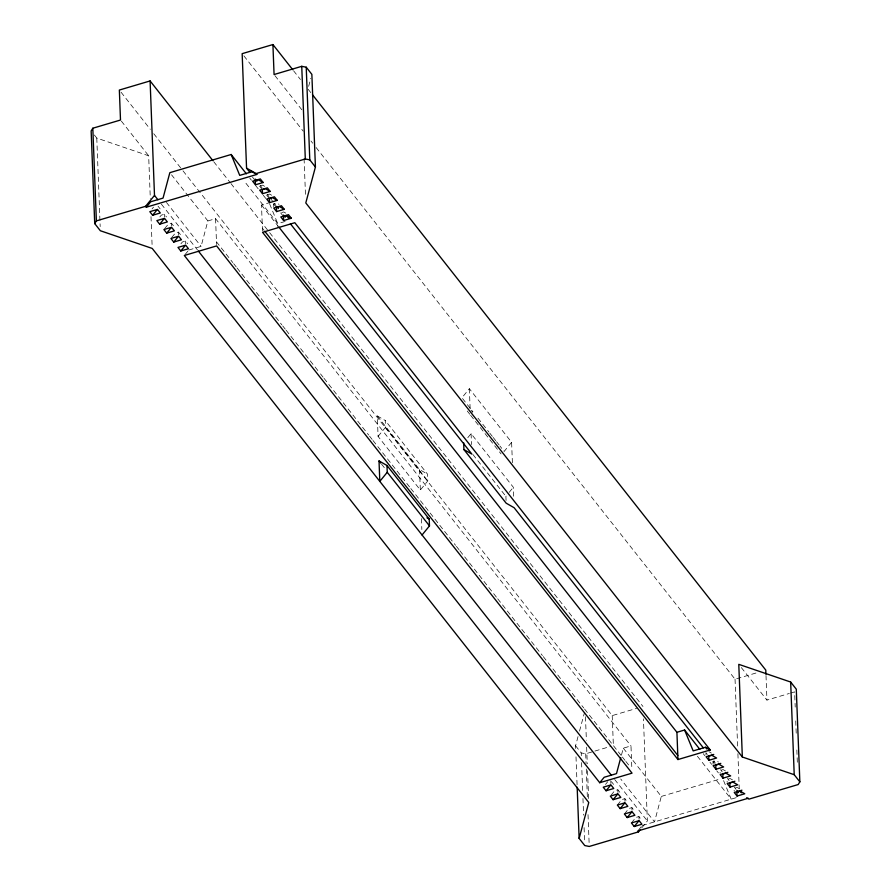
<?xml version="1.0" encoding="UTF-8"?>
<svg xmlns="http://www.w3.org/2000/svg" width="891" height="891" viewBox="0 0 891 891"><rect width="100%" height="100%" fill="white"/><g stroke="black" fill="none" stroke-linecap="round" stroke-linejoin="round"><path stroke-width="0.67" stroke-dasharray="4.46 3.34" d="M188.781 250.026L201.088 246.384L207.881 220.946L171.54 174.814M621.506 754.877L623.288 748.173L630.984 745.901L631.864 769.067M623.288 748.173L661.311 796.431L654.517 821.881L620.715 778.979M308.654 86.327L310.792 78.341M575.686 748.529L575.575 745.767L578.07 736.445M579.506 731.132L584.496 712.499M152.038 208.951L153.519 207.124M159.823 216.97L161.304 215.154L164.378 214.241L166.494 216.925M164.635 228.642L168.343 224.098L171.417 223.184L174.235 226.76M171.673 237.574L175.382 233.03L178.467 232.117L181.274 235.692M180.94 243.789L182.432 241.962L185.506 241.06L187.611 243.733M185.072 254.581L188.034 250.939M378.085 436.401L385.513 427.312L385.246 420.496L377.294 415.963L378.085 436.401L420.329 490.028L427.758 480.928L427.491 474.123L385.246 420.496M512.392 462.752L511.612 442.304L469.357 388.688L461.939 397.776L472.921 411.72M467.786 437.693L471.094 433.661L513.339 487.277L513.751 498.18M511.612 442.304L504.183 451.403L499.951 446.035M506.066 500.452L505.91 496.365L508.382 493.336M509.207 492.322L513.339 487.277M605.479 784.459L607.707 781.73M611.037 795.217L614.757 790.673L617.831 789.76L620.648 793.335M617.34 805.063L621.795 799.606L624.869 798.692L627.687 802.268M624.379 813.995L628.834 808.538L631.908 807.636L634.726 811.211M631.418 822.939L635.873 817.481L638.947 816.568L641.765 820.143M638.502 830.067L641.464 826.436M641.698 827.906L647.367 820.956L643.447 718.914M262.5 230.947L261.497 205.053L269.171 202.758M260.54 185.751L262.6 185.15L264.983 186.509M267.59 194.695L269.639 194.082L272.022 195.441M207.881 220.946L215.566 218.663L630.984 745.901M273.704 206.656L273.604 203.928L276.678 203.014L279.061 204.384M281.667 212.559L283.717 211.958L286.1 213.317M285.131 221.458L277.758 223.641L243.956 180.75M183 170.838L612.217 715.607L636.564 708.401M316.138 147.55L735.042 679.22L756.827 672.772M575.575 745.767L581.21 752.917L585.699 753.786L593.606 751.447M594.921 751.057L610.736 746.368M741.345 667.593L766.939 700.092L789.348 693.454M790.673 693.053L794.627 691.884L795.206 707.098M713.067 764.3L712.967 761.571L716.041 760.658L718.424 762.017M661.311 796.431L719.961 779.057M642.211 825.523L737.347 797.334M94.368 135.009L96.785 138.083L148.663 155.78L150.312 198.648M377.294 415.963L419.55 469.579L427.491 474.123M709.002 751.726L711.386 753.084M725.463 770.96L723.08 769.601L720.006 770.503L720.117 773.232M732.513 779.892L730.119 778.534L727.045 779.447L727.156 782.164M739.552 788.836L737.169 787.466L734.095 788.379L734.195 791.108M293.562 70.757L300.445 79.488M308.186 89.312L310.759 92.586M274.918 75.612L302.227 110.272M243.878 55.843L303.23 131.177M310.97 141.001L312.696 143.184M477.988 418.157L488.97 432.09M489.816 433.171L492.355 436.39M493.202 437.459L495.73 440.677M496.577 441.747L499.116 444.965M470.994 410.205L472.687 412.344M467.263 411.029L469.802 414.248M470.648 415.317L484.169 432.469M485.005 433.549L501.065 453.92M472.954 454.544L505.91 496.365M260.317 185.595L262.043 187.778M267.2 194.327L268.915 196.51M269.784 197.602L275.798 205.242M713.635 760.936L715.362 763.119M720.518 769.668L722.233 771.851M727.401 778.4L729.116 780.583M734.273 787.132L735.999 789.315M252.476 177.12L255.294 180.695M262.333 189.627L259.515 186.052L259.626 188.781M269.383 198.57L266.565 194.995L266.665 197.724M273.604 203.928L276.422 207.503M283.461 216.446L280.643 212.871L280.743 215.589M707.331 754.421L705.928 752.639L706.028 755.356M712.967 761.571L714.37 763.353M249.747 178.089L251.429 180.238M255.661 185.595L258.19 188.814M263.257 195.252L265.796 198.47M703.188 753.608L704.881 755.746M709.949 762.184L711.642 764.333M716.709 770.76L718.402 772.909M697.408 756.259L731.199 799.16L723.124 779.502M261.497 205.053L277.847 225.791M213.751 161.728L230.09 182.466M230.958 183.557L268.804 231.593M269.661 232.685L642.979 706.496M262.388 228.219L264.115 230.401M385.513 427.312L427.758 480.928M121.065 92.23L150.312 129.351M153.753 133.717L182.132 169.747M121.354 121.109L148.663 155.78M216.457 241.829L232.796 262.567M233.665 263.658L236.238 266.932M237.095 268.024L281.823 324.792M282.681 325.883L285.265 329.158M286.122 330.249L319.669 372.817M320.526 373.908L323.11 377.183M323.968 378.274L368.685 435.042M369.553 436.133L372.126 439.408M372.995 440.499L409.971 487.433M410.829 488.524L455.557 545.292M456.415 546.383L458.999 549.658M459.856 550.749L496.844 597.683M497.701 598.774L542.419 655.542M543.287 656.634L583.705 707.933M584.563 709.024L621.55 755.969M622.408 757.06L624.992 760.335M625.85 761.426L629.291 765.792M381.56 464.144L384.934 468.443M166.428 202.402L201.088 246.384M161.371 204.139L197.49 249.981M614.69 779.48L647.367 820.956M158.041 206.2L160.157 208.884M611.493 781.719L613.598 784.392M269.683 203.983L277.758 223.641L277.914 227.728M795.741 720.93L796.32 736.144M796.855 749.977L797.434 765.191M766.004 675.556L766.939 700.092M735.042 679.22L737.692 748.173M737.904 753.697L739.229 788.167M638.947 816.568L639.059 819.297M631.908 807.636L632.009 810.353M624.869 798.692L624.97 801.421M617.831 789.76L617.931 792.489M612.217 715.607L613.376 745.589M610.792 780.828L610.892 783.545M585.476 716.754L586.378 740.265M586.646 747.181L587.28 763.776M587.548 770.693L588.661 799.739M585.699 753.786L586.066 763.464M586.278 769L587.392 798.046M588.027 814.641L589.151 843.688M581.21 752.917L581.322 755.679M581.578 762.596L582.703 791.631M582.959 798.548L583.605 815.142M584.084 827.594L584.607 841.427M575.998 756.827L577.123 785.873M469.357 388.688L470.147 409.125M471.094 433.661L471.506 444.553M419.55 469.579L420.329 490.028M421.432 518.64L421.844 529.544M304.087 158.676L305.58 197.401M215.566 218.663L216.569 244.557M185.506 241.06L185.606 243.778M178.467 232.117L178.568 234.845M171.417 223.184L171.529 225.902M164.378 214.241L164.49 216.97M151.002 216.624L152.116 245.671M96.785 138.083L100.182 226.592"/><path stroke-width="1.34" d="M620.782 757.55L616.494 773.622L604.187 777.264L599.732 782.721L184.326 255.483L216.613 245.916L632.031 773.154L599.732 782.721M250.003 172.498L246.562 168.132L242.163 53.66L272.913 44.55L274.072 74.532L301.748 66.324L306.226 67.204L311.861 74.354L315.425 167.018L305.791 202.936L742.337 757.005L794.215 774.702L799.851 781.852L798.18 784.548L748.975 799.127L746.591 797.768M640.083 829.889L638.457 831.871L589.252 846.45L584.774 845.57L579.139 838.42L588.773 802.501L152.216 248.433L100.338 230.736L94.713 223.585L91.149 130.932L92.82 128.226L120.497 120.029L119.349 90.047L150.1 80.936L212.893 160.636M94.713 223.585L96.373 220.89L92.82 128.226M96.373 220.89L145.578 206.311L154.499 195.407L150.1 80.936M145.578 206.311L146.291 207.202L150.746 201.756L163.042 198.103L169.847 172.665L231.159 154.499L246.361 173.801M152.628 215.254L160.313 212.971L157.495 209.396L149.811 211.679L152.628 215.254L157.083 209.797M159.667 224.187L167.352 221.904L164.534 218.328L156.849 220.612L159.667 224.187L164.122 218.729M166.706 233.119L174.391 230.847L171.573 227.272L163.888 229.544L166.706 233.119L171.161 227.673M173.745 242.062L181.441 239.779L178.623 236.204L170.927 238.487L173.745 242.062L178.2 236.605M180.784 250.995L188.48 248.723L185.662 245.148L177.977 247.42L180.784 250.995L185.25 245.537M386.972 465.47L387.24 472.286L379.811 481.374L379.02 460.937L386.972 465.47L429.217 519.085L429.484 525.902L422.056 534.99M606.069 790.763L613.754 788.49L610.948 784.915L603.252 787.187L606.069 790.763L610.524 785.305M613.108 799.695L620.804 797.423L617.986 793.848L610.29 796.12L613.108 799.695L617.563 794.249M620.158 808.638L627.843 806.355L625.025 802.78L617.34 805.063L620.158 808.638L624.613 803.181M627.197 817.57L634.882 815.298L632.064 811.723L624.379 813.995L627.197 817.57L631.652 812.113M634.236 826.514L641.921 824.231L639.103 820.656L631.418 822.939L634.236 826.514L638.691 821.057M146.291 207.202L256.808 174.458L252.03 171.74L239.735 175.382L231.159 154.499M246.562 168.132L256.096 173.567L305.301 158.988L309.79 159.868L315.425 167.018M255.45 184.782L263.146 182.51L260.328 178.935L252.632 181.207L255.45 184.782L255.294 180.695L258.368 179.782L263.146 182.51M262.489 193.715L270.185 191.442L267.367 187.867L259.682 190.151L262.489 193.715L262.333 189.627L265.407 188.725L270.185 191.442M269.539 202.658L277.224 200.375L274.406 196.8L266.721 199.083L269.539 202.658L269.383 198.57L272.457 197.657L277.224 200.375M276.578 211.59L284.262 209.318L281.445 205.743L273.76 208.015L276.578 211.59L276.422 207.503L279.496 206.589L284.262 209.318M291.301 218.25L286.534 215.533L283.461 216.446L283.616 220.534L291.301 218.25L288.484 214.675L280.799 216.959L283.616 220.534M278.705 226.882L676.915 732.291L684.6 730.007L699.814 749.32M710.25 749.977L294.821 222.717L262.544 232.306L677.962 759.544L710.25 749.977L705.483 747.259L693.176 750.901L684.6 730.007M713.769 754.443L706.084 756.726L708.902 760.301L716.587 758.018L711.82 755.301L708.746 756.214L708.902 760.301M720.808 763.387L713.123 765.659L715.941 769.234L723.626 766.951L718.859 764.233L715.785 765.146L715.941 769.234M727.858 772.319L720.162 774.591L722.98 778.166L730.665 775.894L725.898 773.176L722.824 774.079L722.98 778.166M734.897 781.251L727.201 783.534L730.019 787.109L737.715 784.826L732.937 782.109L729.863 783.022L730.019 787.109M741.936 790.194L734.251 792.467L737.069 796.042L744.753 793.77L739.987 791.041L736.902 791.954L737.069 796.042M748.273 798.236L637.756 830.98L638.457 831.871M799.851 781.852L796.287 689.188L790.662 682.038L738.784 664.341L742.337 757.005M463.665 442.749L463.921 449.565L471.874 454.098L290.421 223.797M426.956 517.794L429.217 519.085M272.913 44.55L292.705 69.665M312.485 94.769L765.792 670.11L765.948 674.197M256.096 173.567L256.808 174.458M251.329 170.849L252.03 171.74M286.534 215.533L288.651 218.206M705.483 747.259L706.886 749.041M739.987 791.041L741.39 792.834M255.16 179.046L256.875 181.229M276.656 206.333L278.382 208.516M283.538 215.065L285.254 217.248M703.322 747.839L514.118 507.714L506.166 503.181L463.921 449.565M736.857 790.406L738.572 792.589M264.972 231.493L677.806 755.457M379.02 460.937L380.713 463.075M387.24 472.286L429.484 525.902M154.499 195.407L157.941 199.773M198.359 251.073L611.248 775.114M790.662 682.038L794.215 774.702M676.915 732.291L677.962 759.544M577.168 787.254L579.139 838.42M306.226 67.204L309.79 159.868M301.748 66.324L305.301 158.988"/></g></svg>
